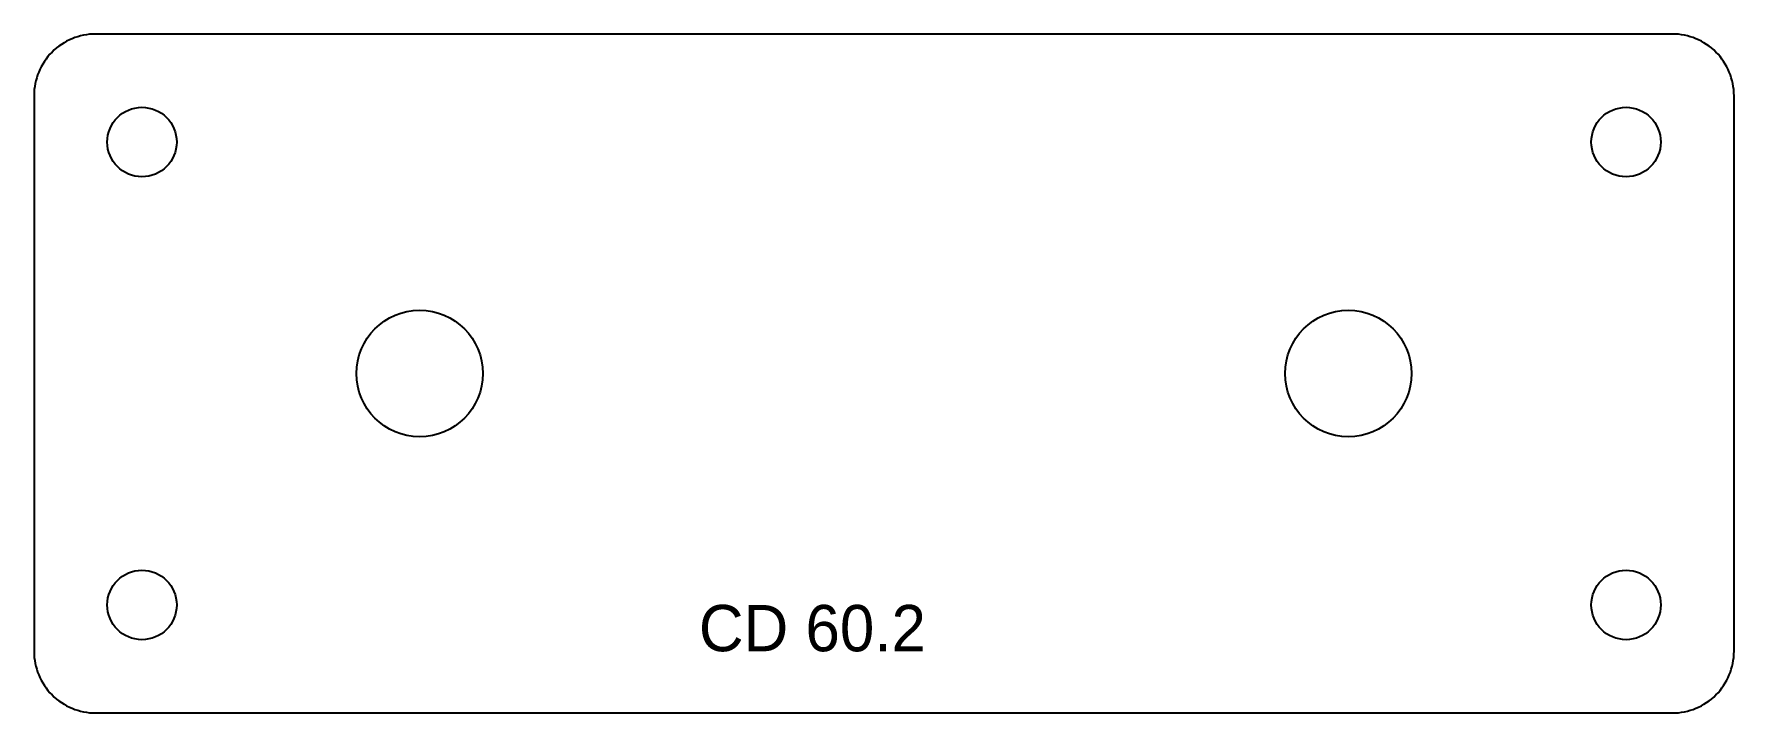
# Model space of a CAD drawing. Header units: millimetres. Extents: x 0 to 110, y 0 to 44.
import ezdxf

# ---------------------------------------------------------------- set-up
doc = ezdxf.new("R2010")
doc.units = ezdxf.units.MM
doc.layers.add('CUT', color=1, linetype='Continuous')
doc.layers.add('ETCH', color=3, linetype='Continuous')

msp = doc.modelspace()

# ---------------------------------------------------------------- linework, layer by layer
at = {"layer": 'CUT'}
msp.add_lwpolyline([(4, 0), (106.2, 0, 0.414214), (110.2, 4), (110.2, 40, 0.414214), (106.2, 44), (4, 44, 0.414214), (0, 40), (0, 4, 0.414214)], format="xyb", close=True, dxfattribs=at)
for centre, radius in [((7, 37), 2.25), ((103.2, 37), 2.25), ((25, 22), 4.1), ((85.2, 22), 4.1), ((7, 7), 2.25), ((103.2, 7), 2.25)]:
    msp.add_circle(centre, radius, dxfattribs=at)

# ---------------------------------------------------------------- texts
at = {"layer": 'ETCH'}
msp.add_text('CD 60.2', height=3, dxfattribs=at).set_placement((43.1, 4))

doc.saveas('drawing.dxf')
